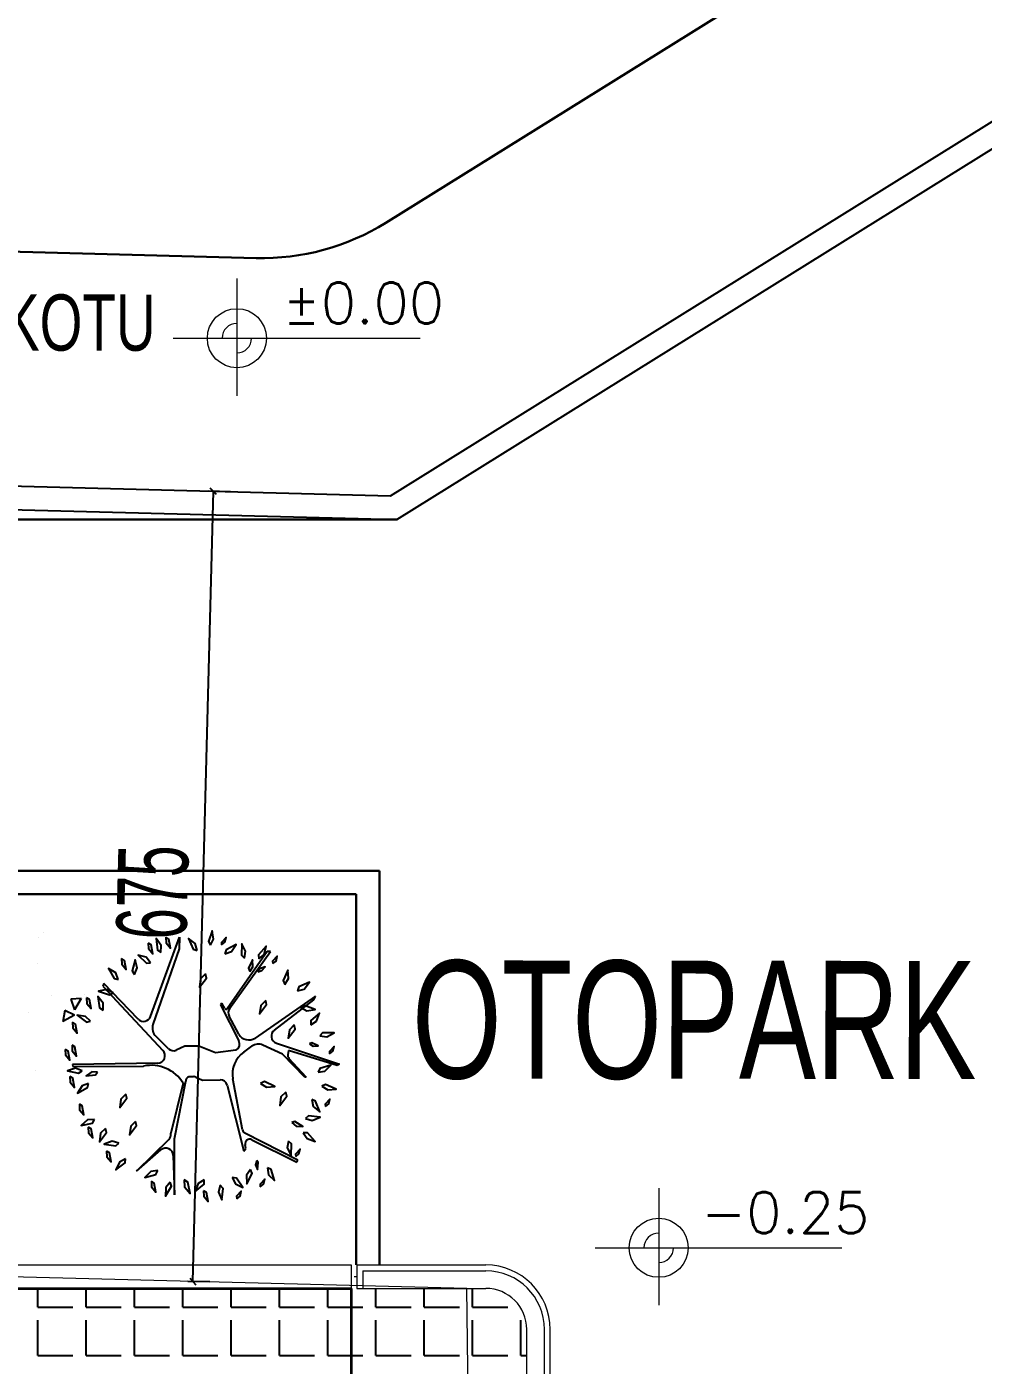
# Model space of a CAD drawing. Header units: inches. Extents: x -7543 to -822, y 102837 to 190349.
# Drawn here: x -837.0638 to -837.023, y 102837.2916 to 102837.3488 of the extents above; entities that cross this region are included whole.
import ezdxf
from ezdxf.enums import TextEntityAlignment as Align

# ---------------------------------------------------------------- set-up
doc = ezdxf.new("R2010")
doc.units = ezdxf.units.IN
doc.header["$MEASUREMENT"] = 0
doc.linetypes.add('__ZG_T_P__9', pattern=[22, 1, -10, 1, -10])
doc.linetypes.add('DASHED2', pattern=[9.524999999999999, 6.35, -3.175])
doc.layers.get('0').update_dxf_attribs({"lineweight": 25})
for name, color, linetype, lineweight in [('ARSA', 7, 'Continuous', 30), ('BİTKİ', 96, 'Continuous', 25), ('ICOL', 55, 'Continuous', 25), ('TARAMA', 8, 'Continuous', 25), ('YAZI', 7, 'Continuous', 25), ('ÇEKME MESAFESİ', 7, 'Continuous', 20)]:
    doc.layers.add(name, color=color, linetype=linetype, lineweight=lineweight)
doc.layers.add('BALKON', color=7, linetype='Continuous', lineweight=20, true_color=0xffaaa9)
doc.layers.add('DUVAR', color=7, linetype='Continuous', lineweight=35, true_color=0xfc4642)
doc.styles.add('İSİM', font='arial.ttf', dxfattribs={"width": 0.7, "height": 50})
doc.styles.add('OLCU', font='tromand.shx', dxfattribs={"width": 0.6, "height": 12})
doc.styles.add('ÖLÇÜ', font='simplex.shx')

msp = doc.modelspace()

# ---------------------------------------------------------------- linework, layer by layer
for p, q in [((-837.0482792922384, 102837.3287646687), (-836.9448402105381, 102837.3931509651)), ((-837.0480054371947, 102837.3277572301), (-837.0029160185378, 102837.3558234177)), ((-837.0862071962226, 102837.3297483221), (-837.0482792922384, 102837.3287646687)), ((-837.0862071962226, 102837.3287479858), (-837.0480054371947, 102837.3277572301))]:
    msp.add_line(p, q)
at = {"color": 0, "linetype": 'ByBlock', "lineweight": -2}
for p, q in [((-837.055706576178, 102837.3288222486), (-837.0559694853731, 102837.3290991579)), ((-837.0568444913274, 102837.2953605026), (-837.0565815821323, 102837.2950835933))]:
    msp.add_line(p, q, dxfattribs=at)
at = {"layer": 'ARSA', "color": 40}
for p, q in [((-837.0484719424147, 102837.3404237664), (-836.9501246612365, 102837.40164064)), ((-837.3767716442666, 102837.3472874213), (-837.0540156541365, 102837.3389168027)), ((-837.0480054371947, 102837.3277572301), (-837.0862071962226, 102837.3277572301)), ((-837.048747606156, 102837.3127572301), (-837.1459571962225, 102837.3127572301)), ((-837.048747606156, 102837.3127572301), (-837.048747606156, 102837.2959286136)), ((-837.049747606156, 102837.3117572301), (-837.1449571962225, 102837.3117572301)), ((-837.049747606156, 102837.3117572301), (-837.049747606156, 102837.2959286136))]:
    msp.add_line(p, q, dxfattribs=at)
msp.add_arc((-837.053756393113, 102837.3489134414), 0.01, 268.514377293948, 301.9004545659398, dxfattribs=at)
at = {"layer": 'BALKON'}
for p, q in [((-837.0548349297234, 102837.3380432841), (-837.0548349297234, 102837.3330414759)), ((-837.0575475800925, 102837.3354963195), (-837.0470152277161, 102837.3354963195)), ((-837.0368233138342, 102837.2992078972), (-837.0368233138342, 102837.294206089)), ((-837.0395359642035, 102837.2966609325), (-837.0290036118271, 102837.2966609325)), ((-837.1000821962225, 102837.2959286136), (-837.0499571962227, 102837.2959286136)), ((-837.0499571962227, 102837.2959286136), (-837.0499571962227, 102837.2949286136)), ((-837.0497071962227, 102837.2959286136), (-837.0497071962227, 102837.2949286136)), ((-837.0497071962227, 102837.2959286136), (-837.0442071962227, 102837.2959286136)), ((-837.0497071962227, 102837.2954286136), (-837.0498321962227, 102837.2954286136)), ((-837.0494571962226, 102837.2956786136), (-837.0494571962226, 102837.2949286136)), ((-837.0494571962226, 102837.2956786136), (-837.0442071962227, 102837.2956786136)), ((-837.0873321962227, 102837.2949286136), (-837.0499571962227, 102837.2949286136)), ((-837.0497071962227, 102837.2949286136), (-837.0442071962227, 102837.2949286136)), ((-837.0424571962227, 102837.2741786136), (-837.0424571962227, 102837.2931786136)), ((-837.0417071962227, 102837.2744286136), (-837.0417071962227, 102837.2931786136)), ((-837.0414571962227, 102837.2741786136), (-837.0414571962227, 102837.2931786136))]:
    msp.add_line(p, q, dxfattribs=at)
for centre in [(-837.0548349297234, 102837.3354963195), (-837.0368233138342, 102837.2966609325)]:
    msp.add_circle(centre, 0.00126, dxfattribs=at)
for centre, radius, start, end in [((-837.0548349297234, 102837.3354963195), 0.0006299999999959255, 90, 180), ((-837.0548349297234, 102837.3354963195), 0.0006300000000017464, 270, 0), ((-837.0368233138342, 102837.2966609325), 0.0006300000000017464, 90, 180), ((-837.0368233138342, 102837.2966609325), 0.0006300000000017464, 270, 0), ((-837.0442071962227, 102837.2931786136), 0.00275, 0, 90), ((-837.0442071962227, 102837.2931786136), 0.0025, 0, 90), ((-837.0442071962227, 102837.2931786136), 0.00175, 0, 90)]:
    msp.add_arc(centre, radius, start, end, dxfattribs=at)
at = {"layer": 'BİTKİ'}
for p, q in [((-837.0633028175306, 102837.3098978913), (-837.0633028175306, 102837.3098978913)), ((-837.0630743315775, 102837.3101105117), (-837.0630743315775, 102837.3101105117)), ((-837.0633536315318, 102837.3088187126), (-837.0633536315318, 102837.3088187126)), ((-837.0627475918743, 102837.3074176775), (-837.0627475918743, 102837.3074176775)), ((-837.0613225558803, 102837.3074710709), (-837.0613225558803, 102837.3074710709)), ((-837.0621797217527, 102837.3067868612), (-837.0622595553925, 102837.306315523)), ((-837.0617710690926, 102837.3065990871), (-837.0621786925057, 102837.3067897259)), ((-837.0619253882052, 102837.3072714425), (-837.0617667029571, 102837.3068204966)), ((-837.0614754326107, 102837.3073051978), (-837.0619243716064, 102837.3072743145)), ((-837.0614754320027, 102837.3073051968), (-837.0617656853933, 102837.3068233678)), ((-837.0637124183216, 102837.3067008281), (-837.0637124183216, 102837.3067008281)), ((-837.0617710697296, 102837.3065990862), (-837.0622585264167, 102837.3063183866)), ((-837.0634147258222, 102837.3042202582), (-837.0634147258222, 102837.3042202582))]:
    msp.add_line(p, q, dxfattribs=at)
at = {"layer": 'BİTKİ', "color": 11}
for p, q in [((-837.0585168500166, 102837.3065381357), (-837.0572828887072, 102837.3099164795)), ((-837.0572828887072, 102837.3099164795), (-837.0573020100993, 102837.3094195157)), ((-837.0573020100993, 102837.3094195157), (-837.0584155655595, 102837.3061884414)), ((-837.053535091198, 102837.3093048316), (-837.0552480360743, 102837.3068688064)), ((-837.0551505603398, 102837.3068811334), (-837.053401241453, 102837.3093048316)), ((-837.053401241453, 102837.3093048316), (-837.053535091198, 102837.3093048316)), ((-837.0605117818466, 102837.3079449865), (-837.0605563234187, 102837.3078336757)), ((-837.0590418875213, 102837.3064186636), (-837.0605117818466, 102837.3079449865)), ((-837.0605563234187, 102837.3078336757), (-837.0579917362911, 102837.3050867627)), ((-837.0514727433965, 102837.3074034986), (-837.0540578213269, 102837.3056143371)), ((-837.0515429306422, 102837.3072445146), (-837.0514727433965, 102837.3074034986)), ((-837.0554722721242, 102837.3071053216), (-837.055539085095, 102837.3070385353)), ((-837.055539085095, 102837.3070385353), (-837.0547484355568, 102837.305496404)), ((-837.0553460276482, 102837.3068758755), (-837.0554722721242, 102837.3071053216)), ((-837.053229893001, 102837.3059593435), (-837.0515429306422, 102837.3072445146)), ((-837.0547441890159, 102837.3057820491), (-837.0551654844368, 102837.3065477428)), ((-837.05775382523, 102837.3051596742), (-837.0582969394006, 102837.3056905297)), ((-837.0570534320015, 102837.3052717798), (-837.0574187258546, 102837.3051022448)), ((-837.0564606679152, 102837.3052717798), (-837.0570534320015, 102837.3052717798)), ((-837.0557531754761, 102837.3049850699), (-837.0564606679152, 102837.3052717798)), ((-837.05487282063, 102837.3050950716), (-837.0557531754761, 102837.3049850699)), ((-837.0548501734559, 102837.3051099795), (-837.05487282063, 102837.3050950716)), ((-837.0545416380486, 102837.3050199216), (-837.0541942476032, 102837.3052687094)), ((-837.0528849629353, 102837.3049277281), (-837.0537241903623, 102837.3053187772)), ((-837.0531444850355, 102837.3053948048), (-837.0504560936967, 102837.3044975509)), ((-837.0526363848375, 102837.3050806399), (-837.0526613023053, 102837.3049062852)), ((-837.0505517006574, 102837.3044402089), (-837.0526363848375, 102837.3050806399)), ((-837.0582145405555, 102837.3045459278), (-837.0618577069753, 102837.3044911989)), ((-837.0519288923983, 102837.3039529146), (-837.0528849629353, 102837.3049277281)), ((-837.0526103477573, 102837.3047441995), (-837.0518715282219, 102837.3039529146)), ((-837.0504560936967, 102837.3044975509), (-837.0505517006574, 102837.3044402089)), ((-837.0618577069753, 102837.3044911989), (-837.0618354368016, 102837.3044021499)), ((-837.0618354368016, 102837.3044021499), (-837.0588190643957, 102837.3044195801)), ((-837.0567445880713, 102837.3039553022), (-837.0568895378866, 102837.3039614895)), ((-837.056591843512, 102837.3039502106), (-837.056307696778, 102837.3038191165)), ((-837.0518715282219, 102837.3039529146), (-837.0519288923983, 102837.3039529146)), ((-837.0571249135792, 102837.3036893884), (-837.0576497430113, 102837.3015525223)), ((-837.0574932244856, 102837.3013151837), (-837.0570158753696, 102837.3037732965)), ((-837.056307696778, 102837.3038191165), (-837.055547806628, 102837.3038334485)), ((-837.0552521119171, 102837.3036077339), (-837.0545368954331, 102837.3007828541)), ((-837.0545974476557, 102837.3016936299), (-837.055004475821, 102837.3038682817)), ((-837.057743463731, 102837.3012782791), (-837.0591185451424, 102837.2999389765)), ((-837.0574932244856, 102837.298925935), (-837.0574932244856, 102837.3013151837)), ((-837.0522348346726, 102837.3003977126), (-837.0544937649643, 102837.3015547313)), ((-837.0541987055445, 102837.3012754703), (-837.0522730774569, 102837.3003212565)), ((-837.0591185451424, 102837.2999389765), (-837.0580776019349, 102837.3008382076)), ((-837.0575478871917, 102837.3006061522), (-837.0574932244856, 102837.298925935)), ((-837.0545368954331, 102837.3007828541), (-837.0544478122887, 102837.3008941649)), ((-837.0544478122887, 102837.3008941649), (-837.0544794152696, 102837.3010630118)), ((-837.0522730774569, 102837.3003212565), (-837.0522348346726, 102837.3003977126))]:
    msp.add_line(p, q, dxfattribs=at)
at = {"layer": 'BİTKİ', "color": 3}
for points in [[(-837.0586192663563, 102837.3096735038), (-837.0586100169656, 102837.3094347212), (-837.0584259299873, 102837.3092107367), (-837.058496765796, 102837.3095985725)], [(-837.0580837483578, 102837.3092654897), (-837.0580703339516, 102837.3095638904), (-837.0582762478668, 102837.3098621162), (-837.0582285137849, 102837.309371619)], [(-837.0578620569956, 102837.3099183883), (-837.057852807605, 102837.3096796058), (-837.0576687206266, 102837.3094556212), (-837.0577395564353, 102837.309843457)], [(-837.0565315108084, 102837.3093570499), (-837.0566074277547, 102837.3096459435), (-837.0568927015952, 102837.3098694564), (-837.0567012848542, 102837.3094153356)], [(-837.0559622320621, 102837.3095764269), (-837.0558286069082, 102837.3098435733), (-837.0558954192527, 102837.3101997689), (-837.0560513151881, 102837.3097322622)], [(-837.055485760561, 102837.3095939259), (-837.0553449831133, 102837.3097048401), (-837.0552902861789, 102837.3099152928), (-837.0554943265163, 102837.309701285)], [(-837.0545069516216, 102837.3090287194), (-837.0544588015848, 102837.309323515), (-837.0546285013081, 102837.3096437356), (-837.0546383409779, 102837.3091510194)], [(-837.0585145816931, 102837.3088335323), (-837.0587014388929, 102837.3090665715), (-837.0590529604117, 102837.3091547294), (-837.0586933849534, 102837.3088177256)], [(-837.0553413796822, 102837.3092083413), (-837.0550594083472, 102837.3093069063), (-837.0548591978619, 102837.3096089907), (-837.055296726946, 102837.3093821992)], [(-837.0538976609314, 102837.3089975838), (-837.0536669300328, 102837.3091872839), (-837.0535830883451, 102837.3095398598), (-837.0539156584745, 102837.3091761798)], [(-837.05330321607, 102837.3087924862), (-837.0531624386223, 102837.3089034004), (-837.0531077416879, 102837.3091138531), (-837.0533117820253, 102837.3088998454)], [(-837.0598953803774, 102837.308118536), (-837.0600044961917, 102837.3083965947), (-837.0603139072911, 102837.3085852848), (-837.0600707968481, 102837.3081566085)], [(-837.0597550803973, 102837.3090056375), (-837.0597458310066, 102837.308766855), (-837.0595617440283, 102837.3085428705), (-837.0596325798371, 102837.3089307062)], [(-837.0592064081147, 102837.3083336219), (-837.059090980569, 102837.3086091203), (-837.0591815060268, 102837.3089600396), (-837.0593057312427, 102837.308483139)], [(-837.0542844574888, 102837.3084616609), (-837.0541515875416, 102837.3086602767), (-837.0541688622346, 102837.3089496876), (-837.0543395189924, 102837.3085942857)], [(-837.0539370723837, 102837.3084494292), (-837.0537633529251, 102837.308493495), (-837.0536277859492, 102837.3086635058), (-837.0539012308703, 102837.3085509907)], [(-837.0527909688087, 102837.3079053122), (-837.0526270773676, 102837.308155037), (-837.05265186035, 102837.3085165961), (-837.0528612550622, 102837.3080704797)], [(-837.0561707961665, 102837.3083518097), (-837.0563830269009, 102837.3081416168), (-837.056433957854, 102837.307782806), (-837.0561363860875, 102837.3081756381)], [(-837.0522470180701, 102837.3076290475), (-837.0519590768953, 102837.3077085005), (-837.051739078165, 102837.3079964932), (-837.0521908180916, 102837.3077995234)], [(-837.0605419563108, 102837.3068106055), (-837.0605485633065, 102837.3071092345), (-837.0607739941534, 102837.3073929952), (-837.0606935065985, 102837.3069067979)], [(-837.0601132733041, 102837.3075486876), (-837.0603787614499, 102837.3076855778), (-837.0607357493831, 102837.3076231374), (-837.0602701890709, 102837.3074615216)], [(-837.0612472278722, 102837.307335972), (-837.0612379784815, 102837.3070971895), (-837.0610538915031, 102837.3068732049), (-837.0611247273118, 102837.3072610407)], [(-837.0536044288573, 102837.3072182737), (-837.0538166595918, 102837.3070080809), (-837.0538675905448, 102837.30664927), (-837.0535700187784, 102837.3070421022)], [(-837.0521051276739, 102837.3069213669), (-837.0518432039189, 102837.3067777743), (-837.0514847445342, 102837.3068311228), (-837.051946047521, 102837.3070045171)], [(-837.0618485408323, 102837.3062896482), (-837.0618392914416, 102837.3060508657), (-837.0616552044634, 102837.3058268811), (-837.0617260402721, 102837.3062147169)], [(-837.0610838804866, 102837.3063338846), (-837.0612966594058, 102837.3065435224), (-837.0616560676993, 102837.3065900506), (-837.0612596168996, 102837.3062973172)], [(-837.0516802713872, 102837.3061810755), (-837.0514289768608, 102837.3063425499), (-837.0513045578996, 102837.3066829307), (-837.0516773014061, 102837.3063605515)], [(-837.0523809280606, 102837.3061742274), (-837.0525931587952, 102837.3059640346), (-837.0526440897481, 102837.3056052237), (-837.0523465179817, 102837.3059980559)], [(-837.0512957146246, 102837.3057074505), (-837.0510003508185, 102837.3056629182), (-837.0506822348248, 102837.305836531), (-837.0511750346113, 102837.3058403293)], [(-837.0621603331682, 102837.3051320133), (-837.0621510837775, 102837.3048932307), (-837.0619669967991, 102837.3046692462), (-837.062037832608, 102837.305057082)], [(-837.0618708120788, 102837.3053101109), (-837.0618615626881, 102837.3050713284), (-837.0616774757098, 102837.3048473438), (-837.0617483115186, 102837.3052351796)], [(-837.0517294442938, 102837.3053699519), (-837.0515804560177, 102837.3052703389), (-837.051363401288, 102837.3052833525), (-837.0516299866941, 102837.3054112744)], [(-837.0508756925176, 102837.3049411239), (-837.0507349150698, 102837.3050520381), (-837.0506802181354, 102837.3052624908), (-837.0508842584729, 102837.3050484831)], [(-837.0614437462194, 102837.3042201178), (-837.0617233968353, 102837.3043250865), (-837.062070657364, 102837.3042214076), (-837.0615894161524, 102837.3041152334)], [(-837.0619598952048, 102837.3039743784), (-837.0619506458141, 102837.3037355958), (-837.0617665588358, 102837.3035116113), (-837.0618373946445, 102837.303899447)], [(-837.0607862251402, 102837.3041531036), (-837.0610246664389, 102837.3041688644), (-837.061266666283, 102837.3040091986), (-837.0608735507851, 102837.3040391065)], [(-837.0513669090317, 102837.3041541456), (-837.0510716625266, 102837.3041994491), (-837.0508195547903, 102837.3044597967), (-837.0512911963528, 102837.3043168971)], [(-837.0611660651256, 102837.3036768887), (-837.0614454406672, 102837.3035711901), (-837.0616379099313, 102837.3032641155), (-837.0612062853643, 102837.3035019522)], [(-837.0538201497612, 102837.303682489), (-837.0535684344093, 102837.3035216714), (-837.0532072062972, 102837.3035508852), (-837.0536558563838, 102837.3037547949)], [(-837.0512082396028, 102837.3035650543), (-837.050956524251, 102837.3034042367), (-837.0505952961389, 102837.3034334505), (-837.0510439462255, 102837.3036373602)], [(-837.061559019743, 102837.3027944812), (-837.0615497703523, 102837.3025556986), (-837.061365683374, 102837.3023317141), (-837.0614365191827, 102837.3027195498)], [(-837.0595727253468, 102837.3032210683), (-837.0597849560813, 102837.3030108754), (-837.0598358870343, 102837.3026520646), (-837.0595383152679, 102837.3030448967)], [(-837.0527390261384, 102837.3033105579), (-837.0529512568728, 102837.3031003651), (-837.0530021878258, 102837.3027415543), (-837.0527046160594, 102837.3031343864)], [(-837.0516392055691, 102837.3029860784), (-837.0515706545021, 102837.3026953489), (-837.0512911526964, 102837.3024646588), (-837.0514709675069, 102837.3029234972)], [(-837.0510538592346, 102837.302692641), (-837.0509130817868, 102837.3028035552), (-837.0508583848523, 102837.3030140079), (-837.0510624251898, 102837.3028000001)], [(-837.0519050649402, 102837.3021749971), (-837.0516169172595, 102837.3020962962), (-837.051280712466, 102837.3022315942), (-837.0517697009735, 102837.3022928828)], [(-837.0609127535214, 102837.3021427252), (-837.061210921702, 102837.3021248747), (-837.0614859899655, 102837.3018889157), (-837.0610031693194, 102837.3019876592)], [(-837.0611804150626, 102837.3018149439), (-837.061171165672, 102837.3015761613), (-837.0609870786936, 102837.3013521768), (-837.0610579145024, 102837.3017400125)], [(-837.0604381280658, 102837.3017594038), (-837.0606503588003, 102837.301549211), (-837.0607012897533, 102837.3011904001), (-837.0604037179868, 102837.3015832323)], [(-837.0591549446438, 102837.3020577027), (-837.0593671753782, 102837.3018475099), (-837.0594181063312, 102837.3014886991), (-837.0591205345647, 102837.3018815312)], [(-837.0524922739875, 102837.3020129955), (-837.0523086349206, 102837.3018600924), (-837.0520190037479, 102837.3018470208), (-837.0523546202821, 102837.3020538923)], [(-837.0598686406738, 102837.3011236222), (-837.0601546953567, 102837.30120962), (-837.0604942297674, 102837.3010829093), (-837.0600069566387, 102837.3010092143)], [(-837.0526289159295, 102837.3012186676), (-837.0526845417625, 102837.3009251907), (-837.0525230342841, 102837.3006007612), (-837.052500676891, 102837.3010930682)], [(-837.051999718231, 102837.3015722987), (-837.0518351752042, 102837.3013230027), (-837.0514932945962, 102837.3012027661), (-837.0518202193068, 102837.3015715293)], [(-837.0604009349205, 102837.3007908823), (-837.0603916855298, 102837.3005520998), (-837.0602075985514, 102837.3003281153), (-837.0602784343603, 102837.300715951)], [(-837.0523232984294, 102837.3005554688), (-837.0521825209817, 102837.3006663829), (-837.0521278240473, 102837.3008768357), (-837.0523318643848, 102837.3006628279)], [(-837.0595827158538, 102837.3004609068), (-837.0598478456119, 102837.3003233236), (-837.0600031598086, 102837.299995884), (-837.0596022438041, 102837.3002824716)], [(-837.0582143647721, 102837.2999545888), (-837.0585106671824, 102837.2999168028), (-837.0587693094562, 102837.2996629458), (-837.0582941888405, 102837.2997938139)], [(-837.0542519320963, 102837.3000066089), (-837.0544221166173, 102837.2997611295), (-837.0544065295767, 102837.2993990573), (-837.0541858657762, 102837.2998397086)], [(-837.0539883067527, 102837.3003819578), (-837.054037004382, 102837.3002094795), (-837.0539575541161, 102837.3000070696), (-837.0539182726204, 102837.3003001374)], [(-837.0535332966635, 102837.3000737492), (-837.0534843769462, 102837.2997790803), (-837.0532209581053, 102837.2995301833), (-837.0533696291876, 102837.3000000375)], [(-837.0584856412023, 102837.299499674), (-837.0584763918117, 102837.2992608915), (-837.0582923048333, 102837.299036907), (-837.0583631406421, 102837.2994247427)], [(-837.0576836088125, 102837.2994654642), (-837.0578698568042, 102837.2992319378), (-837.0578785616987, 102837.2988696349), (-837.057628872355, 102837.2992945129)], [(-837.0570811591231, 102837.2995616877), (-837.0570669655037, 102837.299263323), (-837.0568343965318, 102837.2989853826), (-837.0569272133373, 102837.2994693776)], [(-837.0562276198298, 102837.2995594783), (-837.056482936589, 102837.299404442), (-837.0566159651269, 102837.2990673328), (-837.0562351496949, 102837.2993801357)], [(-837.0550325776675, 102837.2996614615), (-837.0548982553291, 102837.2993946649), (-837.0545727444559, 102837.2992353481), (-837.0548543953023, 102837.2996397474)], [(-837.0538377166858, 102837.2992642605), (-837.0536969392381, 102837.2993751746), (-837.0536422423036, 102837.2995856274), (-837.0538462826411, 102837.2993716196)], [(-837.0562585551484, 102837.2990989546), (-837.0562493057577, 102837.298860172), (-837.0560652187793, 102837.2986361875), (-837.056136054588, 102837.2990240232)], [(-837.0555438052577, 102837.2993285187), (-837.0556189675133, 102837.2990394278), (-837.0554795579501, 102837.298704907), (-837.0554242688232, 102837.2991946102)], [(-837.0548399055729, 102837.2987522299), (-837.0546991281251, 102837.298863144), (-837.0546444311906, 102837.2990735968), (-837.0548484715281, 102837.298859589)]]:
    msp.add_lwpolyline(points, close=True, dxfattribs=at)
at = {"layer": 'BİTKİ', "color": 11}
for centre, radius, start, end in [((-837.0552947412283, 102837.306904094), 5.853700617528331e-05, 208.8202085162789, 322.9275588984089), ((-837.0548847527227, 102837.3067022053), 0.0003204199886293979, 142.3062366668817, 208.8202085162789), ((-837.0588179171193, 102837.306647806), 0.0003204199886293979, 225.6539639248233, 339.9847411052982), ((-837.0579617304287, 102837.3060334794), 0.0004795618261410813, 161.1475310802957, 225.6539639248233), ((-837.0543240272962, 102837.306013228), 0.0004795618261410813, 208.8202085162789, 303.7177750605911), ((-837.0530433291585, 102837.3056988384), 0.0003204199886293979, 125.6087987072913, 251.5970571802098), ((-837.0582241636355, 102837.3048662032), 0.0003204199886293979, 271.7210062109144, 43.49924745479489), ((-837.0575446841151, 102837.3053736448), 0.0002992046852925349, 225.6539639248233, 294.8962786197384), ((-837.0550146862191, 102837.3053598975), 0.0002992046852925349, 303.3555919431047, 27.14418039729358), ((-837.0539150237715, 102837.3048788202), 0.0004795618261410813, 66.55098490488656, 125.6087987072913), ((-837.0538690710347, 102837.3040807947), 0.001155121550695049, 125.6087987072913, 190.6013529013418), ((-837.0524665595403, 102837.304878454), 0.0001967214230402861, 171.866792422806, 223.0361699859783), ((-837.0584934489943, 102837.3028446212), 0.001608266364625631, 31.68613078826997, 101.6810608472912), ((-837.0568192048343, 102837.3037777708), 0.0001967214230402861, 110.9483457108549, 181.3032486034932), ((-837.0566742550188, 102837.3037715834), 0.0001967214230402861, 65.2332680982228, 110.9483457108549), ((-837.0555421644452, 102837.303534297), 0.0002992046852925349, 14.20785300677835, 91.08050590284707), ((-837.0544040840698, 102837.3017298217), 0.0001967214230402861, 190.6013529013418, 242.8785837380379), ((-837.0579670289791, 102837.3015078168), 0.0003204199886293979, 314.2448171748968, 8.020166911664605), ((-837.0542860516836, 102837.3010992036), 0.0001967214230402861, 63.64002925719436, 190.6013529013418), ((-837.057868137748, 102837.3005957335), 0.0003204199886293979, 1.863353006921923, 130.8224832032866)]:
    msp.add_arc(centre, radius, start, end, dxfattribs=at)
at = {"layer": 'DUVAR', "linetype": '__ZG_T_P__9'}
for p, q in [((-837.1374571962226, 102837.2949286136), (-837.0499571962227, 102837.2949286136)), ((-837.1374571962226, 102837.2949286136), (-837.0499571962227, 102837.2949286136)), ((-837.0499571962227, 102837.2949286136), (-837.0499571962227, 102837.2859286136)), ((-837.0499571962227, 102837.2949286136), (-837.0499571962227, 102837.2859286136))]:
    msp.add_line(p, q, dxfattribs=at)
at = {"layer": 'ICOL'}
msp.add_line((-837.0567130367299, 102837.2952220479), (-837.0558380307755, 102837.3289607032), dxfattribs=at)
at = {"layer": 'ICOL', "color": 53}
for p, q in [((-837.0551080313828, 102837.3289417709), (-837.0560479601866, 102837.3289661477)), ((-837.0559830373371, 102837.2952031155), (-837.0569229661409, 102837.2952274924))]:
    msp.add_line(p, q, dxfattribs=at)
at = {"layer": 'TARAMA'}
for p, q in [((-837.0633323383931, 102837.2941279275), (-837.0633323383931, 102837.2949286136)), ((-837.0612698383931, 102837.2941279275), (-837.0612698383931, 102837.2949286136)), ((-837.0592073383931, 102837.2941279275), (-837.0592073383931, 102837.2949286136)), ((-837.0571448383931, 102837.2941279275), (-837.0571448383931, 102837.2949286136)), ((-837.055082338393, 102837.2941279275), (-837.055082338393, 102837.2949286136)), ((-837.0530198383931, 102837.2941279275), (-837.0530198383931, 102837.2949286136)), ((-837.0509573383931, 102837.2941279275), (-837.0509573383931, 102837.2949286136)), ((-837.0488948383932, 102837.2941279275), (-837.0488948383932, 102837.2949286136)), ((-837.0468323383931, 102837.2941279275), (-837.0468323383931, 102837.2949286136)), ((-837.0447698383931, 102837.2941279275), (-837.0447698383931, 102837.2949286136)), ((-837.0633323383931, 102837.2941279275), (-837.0618323383931, 102837.2941279275)), ((-837.0612698383931, 102837.2941279275), (-837.0597698383931, 102837.2941279275)), ((-837.0592073383931, 102837.2941279275), (-837.0577073383931, 102837.2941279275)), ((-837.0571448383931, 102837.2941279275), (-837.0556448383932, 102837.2941279275)), ((-837.055082338393, 102837.2941279275), (-837.0535823383931, 102837.2941279275)), ((-837.0530198383931, 102837.2941279275), (-837.0515198383931, 102837.2941279275)), ((-837.0509573383931, 102837.2941279275), (-837.0499571962227, 102837.2941279275)), ((-837.0499571962227, 102837.2941279275), (-837.049457338393, 102837.2941279275)), ((-837.0488948383932, 102837.2941279275), (-837.0473948383931, 102837.2941279275)), ((-837.0468323383931, 102837.2941279275), (-837.0453323383931, 102837.2941279275)), ((-837.0447698383931, 102837.2941279275), (-837.0432698383931, 102837.2941279275)), ((-837.0633323383931, 102837.2920654275), (-837.0633323383931, 102837.2935654275)), ((-837.0612698383931, 102837.2920654275), (-837.0612698383931, 102837.2935654275)), ((-837.0592073383931, 102837.2920654275), (-837.0592073383931, 102837.2935654275)), ((-837.0571448383931, 102837.2920654275), (-837.0571448383931, 102837.2935654275)), ((-837.055082338393, 102837.2920654275), (-837.055082338393, 102837.2935654275)), ((-837.0530198383931, 102837.2920654275), (-837.0530198383931, 102837.2935654275)), ((-837.0509573383931, 102837.2920654275), (-837.0509573383931, 102837.2935654275)), ((-837.0488948383932, 102837.2920654275), (-837.0488948383932, 102837.2935654275)), ((-837.0468323383931, 102837.2920654275), (-837.0468323383931, 102837.2935654275)), ((-837.0447698383931, 102837.2920654275), (-837.0447698383931, 102837.2935654275)), ((-837.0427073383931, 102837.2920654275), (-837.0427073383931, 102837.2935654275)), ((-837.0633323383931, 102837.2920654275), (-837.0618323383931, 102837.2920654275)), ((-837.0612698383931, 102837.2920654275), (-837.0597698383931, 102837.2920654275)), ((-837.0592073383931, 102837.2920654275), (-837.0577073383931, 102837.2920654275)), ((-837.0571448383931, 102837.2920654275), (-837.0556448383932, 102837.2920654275)), ((-837.055082338393, 102837.2920654275), (-837.0535823383931, 102837.2920654275)), ((-837.0530198383931, 102837.2920654275), (-837.0515198383931, 102837.2920654275)), ((-837.0509573383931, 102837.2920654275), (-837.0499571962227, 102837.2920654275)), ((-837.0499571962227, 102837.2920654275), (-837.049457338393, 102837.2920654275)), ((-837.0488948383932, 102837.2920654275), (-837.0473948383931, 102837.2920654275)), ((-837.0468323383931, 102837.2920654275), (-837.0453323383931, 102837.2920654275)), ((-837.0447698383931, 102837.2920654275), (-837.0432698383931, 102837.2920654275)), ((-837.0427073383931, 102837.2920654275), (-837.0424571962227, 102837.2920654275))]:
    msp.add_line(p, q, dxfattribs=at)
at = {"layer": 'ÇEKME MESAFESİ', "linetype": 'DASHED2', "ltscale": 10}
for p, q in [((-837.0450109180707, 102837.2949185556), (-837.1419274308273, 102837.2974320679)), ((-837.0438739448343, 102837.1896143908), (-837.0450109180707, 102837.2949185556))]:
    msp.add_line(p, q, dxfattribs=at)

# ---------------------------------------------------------------- texts
at = {"layer": 'BALKON', "style": 'ÖLÇÜ'}
for tag, p in [('%%P0.00', (-837.0494436534863, 102837.3361284824)), ('-0.25', (-837.0314320375973, 102837.2972930954))]:
    msp.add_attdef(tag, text='%%p0.00', height=0.00175, dxfattribs=at).set_placement(p, align=Align.CENTER)
at = {"layer": 'ICOL', "style": 'OLCU', "width": 0.6}
msp.add_text('675', height=0.003, rotation=88.51437729394796, dxfattribs=at).set_placement((-837.0569953123099, 102837.309794979))
at = {"layer": 'YAZI', "style": 'İSİM', "width": 0.7}
for s, height, p in [('TRETUAR KOTU', 0.0024, (-837.0765540522667, 102837.3349791989)), ('OTOPARK', 0.00504, (-837.0473619653053, 102837.303892232))]:
    msp.add_text(s, height=height, rotation=359.9399323439082, dxfattribs=at).set_placement(p)

doc.saveas('drawing.dxf')
